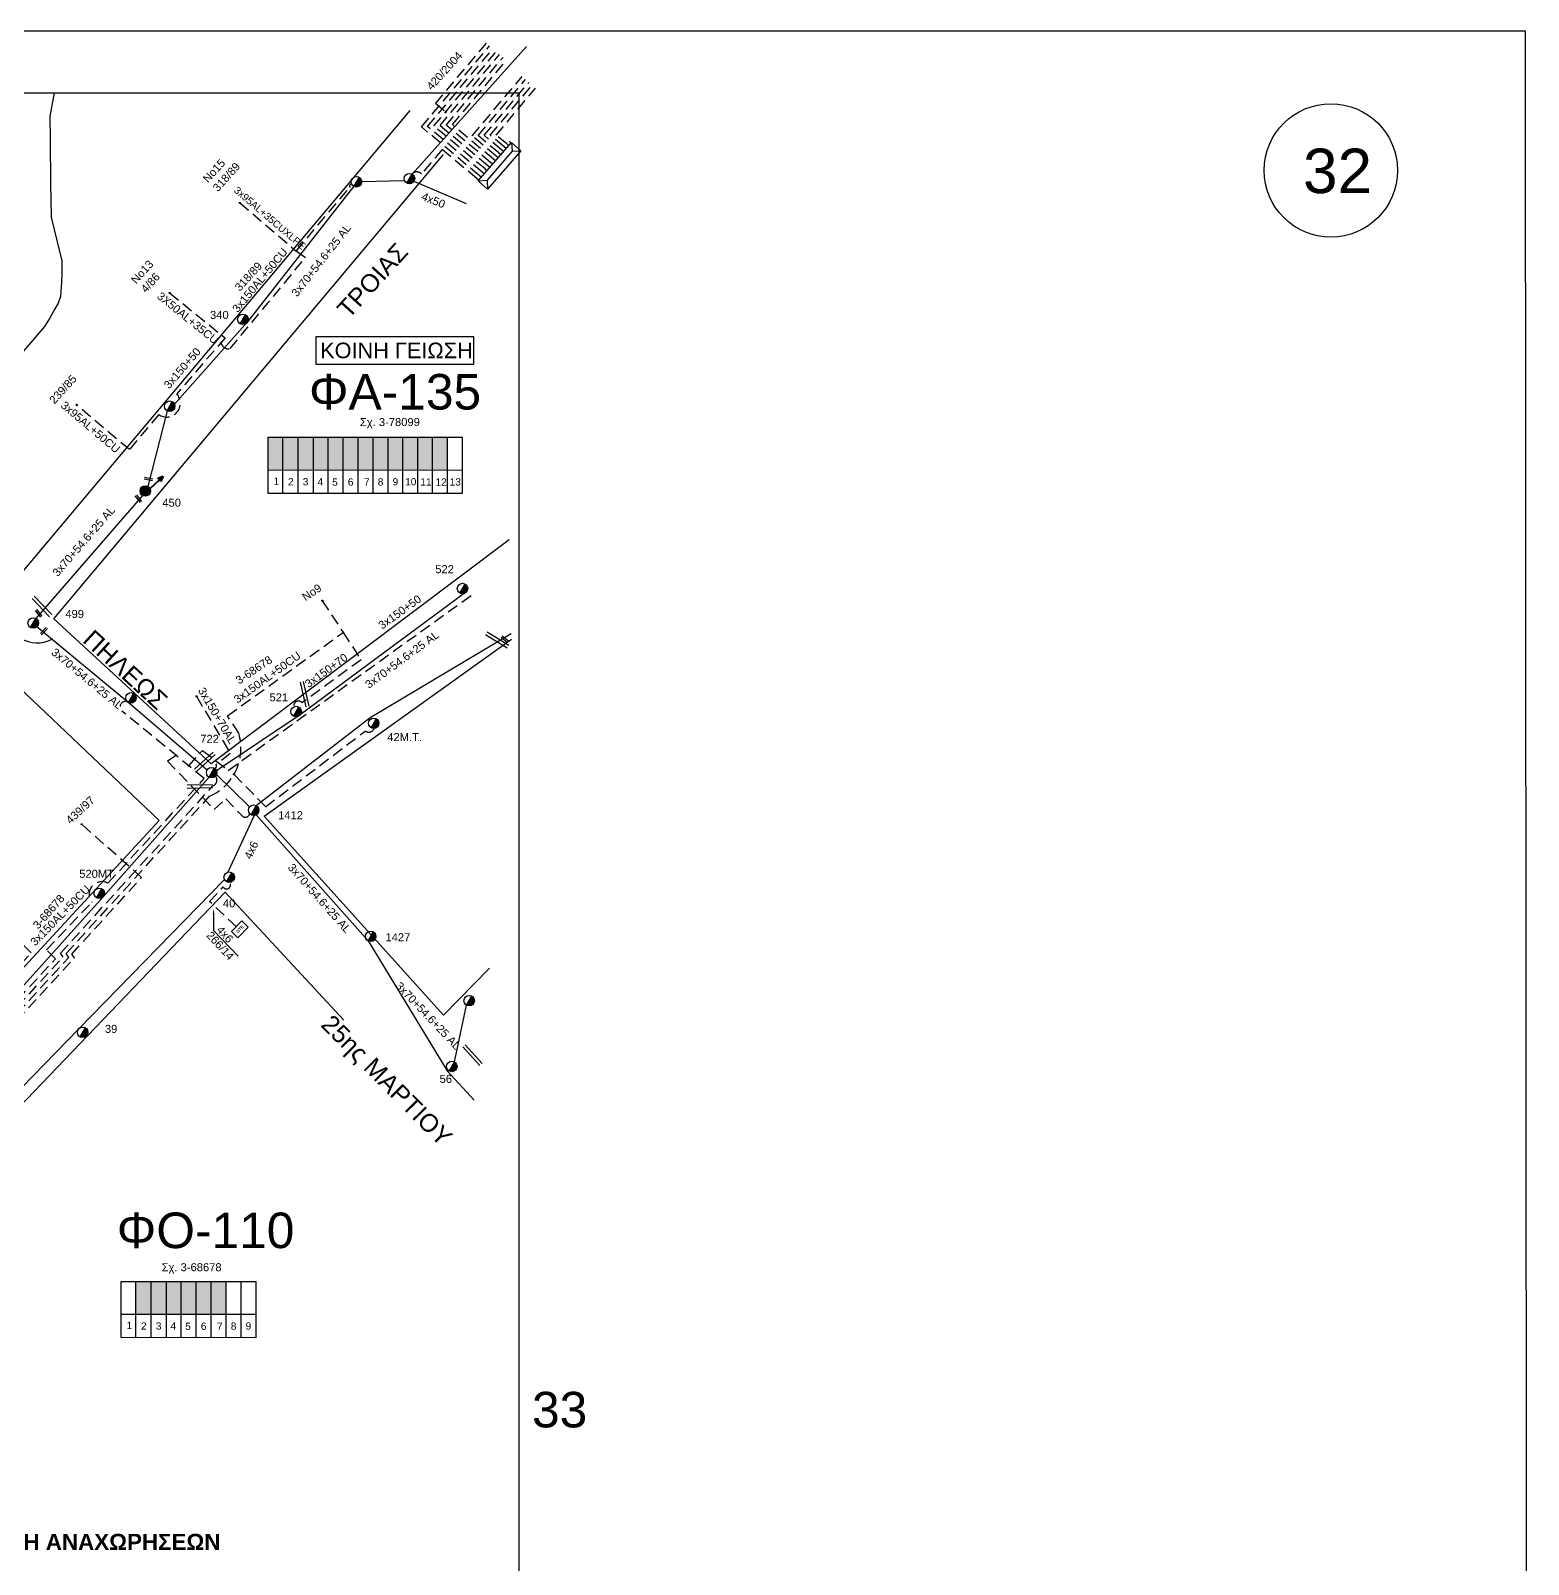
# Model space of a CAD drawing. Header units: millimetres. Extents: x 4998 to 7216, y 1887 to 2914.
# Drawn here: x 6879.3 to 7216.2, y 2563.5 to 2908.5 of the extents above; entities that cross this region are included whole.
import ezdxf
from ezdxf import colors
from ezdxf.entities.mleader import LeaderData, LeaderLine
from ezdxf.enums import TextEntityAlignment as Align
from ezdxf.math import Vec2, Vec3

# ---------------------------------------------------------------- set-up
doc = ezdxf.new("R2010")
doc.units = ezdxf.units.MM
doc.linetypes.add('DASHED', pattern=[19.05, 12.7, -6.35])
for name, color, linetype, lineweight in [('16+16_5', 7, 'SYN_LINE', 30), ('3x150+50', 7, 'Continuous', 30), ('3x150+70', 7, 'Continuous', 30), ('3x150+70AL', 7, 'DASHED', 30), ('3x150AL+50CU', 7, 'Continuous', 30), ('3x70+54.6+25 AL', 7, 'SYN_LINE', 30), ('3x95AL+35CU', 7, 'Continuous', 30), ('3x95AL+50CU', 7, 'Continuous', 30), ('4x50', 7, 'Continuous', 30), ('4x6', 7, 'SYN_LINE', 30), ('4x6συγκ', 7, 'SYN_LINE', 30), ('Υπόβαθρο ΔΕΗ', 7, 'Continuous', 30)]:
    doc.layers.add(name, color=color, linetype=linetype, lineweight=lineweight)
for name, color, linetype in [('3X50AL+35CU', 7, 'Continuous'), ('Pillar OTE', 7, 'Continuous'), ('text οδών', 7, 'Continuous'), ('text_kalodion', 7, 'Continuous'), ('Άγνωστα', 7, 'Continuous'), ('ΑΓΝΩΣΤΟ ΥΠΟΓΕΙΟ ΚΑΛΩΔΙΟ', 7, 'DASHED'), ('Επίτονοι', 7, 'Continuous'), ('Επιγραφές - Σχήματα', 7, 'Continuous'), ('Καλώδια ΧΤ   3x150AL+50CU', 7, 'DASHED'), ('Μηχανική τομή', 7, 'Continuous'), ('Στύλος Ξύλινος', 7, 'Continuous'), ('Στύλος Ξύλινος @ 1', 7, 'Continuous'), ('Στύλος ΦΜ', 7, 'Continuous'), ('Στύλος ΦΜ @ 1', 7, 'Continuous'), ('Συνδέσεις', 7, 'Continuous'), ('Συνεστραμμένα ΧΤ   3x70+54.6+25 AL', 7, 'SYN_LINE'), ('Τομή', 7, 'Continuous'), ('Υποσταθμός πόλεως', 7, 'Continuous')]:
    doc.layers.add(name, color=color, linetype=linetype)
doc.styles.add('arial', font='ARIAL.TTF')
doc.styles.get("Standard").update_dxf_attribs({"font": 'ARIAL.TTF'})
doc.linetypes.add('PRANES_1r', pattern='A,0.5,[137,SPECLINE.shx,S=1,R=180,X=0,Y=0],0.5', length=1)
doc.linetypes.add('SYN_LINE', pattern='A,0.5,-0.0001,["/\\/\\/\\/",Standard,S=0.1,R=0,X=0,Y=-0.05],-0.25', length=0.7501)

# ---------------------------------------------------------------- blocks, each defined once
blk = doc.blocks.new('ΥΠΑΡΧΩΝ ΤΣΙΜΕΝΤΕΝΙΟΣ ΣΤΥΛΟΣ')
at = {"layer": 'Στύλος ΦΜ'}
blk.add_hatch(color=7, dxfattribs=at).paths.add_polyline_path([(-1.29, -2.28, 0.574793), (2.62, 0, 0.268822), (1.3, 2.27)])
at = {"layer": 'Στύλος ΦΜ', "color": 7}
blk.add_line((-1.29, -2.28), (1.3, 2.27), dxfattribs=at)
blk.add_circle((0, 0), 2.62, dxfattribs=at)
at = {"layer": 'Στύλος ΦΜ', "flags": 4}
for tag, p in [('ΑΡΙΘΜΟΣ', (-4.68, 8.05)), ('ΤΥΠΟΣ', (-4.91, 3.03))]:
    blk.add_attdef(tag, p, '', height=4, dxfattribs=at)
blk = doc.blocks.new('ΥΠΑΡΧΩΝ ΞΥΛΙΝΟΣ ΣΤΥΛΟΣ')
at = {"layer": 'Στύλος Ξύλινος'}
h = blk.add_hatch(color=7, dxfattribs=at)
h.paths.add_polyline_path([(-2.62, 0, 0.270008), (-1.29, -2.28), (1.3, 2.27, 0.576266)])
h.paths.add_polyline_path([(-1.29, -2.28, 0.574793), (2.62, 0, 0.268822), (1.3, 2.27)])
at = {"layer": 'Στύλος Ξύλινος', "color": 7}
blk.add_line((-1.29, -2.28), (1.3, 2.27), dxfattribs=at)
blk.add_circle((0, 0), 2.62, dxfattribs=at)
at = {"layer": 'Στύλος Ξύλινος', "flags": 4}
for tag, p in [('ΑΡΙΘΜΟΣ', (-4.91, 8.6)), ('ΤΥΠΟΣ', (-4.85, 3.39))]:
    blk.add_attdef(tag, p, '', height=4, dxfattribs=at)
blk = doc.blocks.new('ΥΠΟΣΤΑΘΜΟΣ ΠΟΛΕΩΣ 13 ΑΝΑΧΩΡΗΣΕΩΝ')
at = {"layer": 'Υποσταθμός πόλεως', "ltscale": 40}
for p, q in [((-11.12, -2.82), (-11.12, -4)), ((-9.53, -2.82), (-9.53, -4)), ((-7.77, -2.82), (-7.77, -4)), ((-5.99, -2.82), (-5.99, -4)), ((-4.14, -2.82), (-4.14, -4)), ((-2.3, -2.82), (-2.3, -4)), ((-0.43, -2.82), (-0.43, -4)), ((1.54, -2.82), (1.54, -4)), ((3.43, -2.82), (3.43, -4)), ((5.39, -2.82), (5.39, -4)), ((7.32, -2.82), (7.32, -4)), ((9.32, -2.82), (9.32, -4)), ((11.11, -2.82), (11.11, -4))]:
    blk.add_line(p, q, dxfattribs=at)
blk.add_lwpolyline([(-11.43, 2.82), (11.43, 2.82), (11.43, -2.82), (-11.43, -2.82)], close=True, dxfattribs=at)
for points in [[(-8.62, 0), (-11.43, 2.82)], [(-11.43, -2.82), (-8.62, 0)], [(-8.62, 0), (8.62, 0)], [(8.62, 0), (11.43, 2.82)], [(11.43, -2.82), (8.62, 0)]]:
    blk.add_lwpolyline(points, dxfattribs=at)
at = {"layer": 'Υποσταθμός πόλεως', "linetype": 'SYN_LINE', "ltscale": 40, "flags": 1}
for tag, p in [('ΜΕΤΑΣΧΗΜΑΤΙΣΜΟΣ', (12.22, 1.68)), ('ΙΣΧΥΣ', (12.2, -1.11)), ('ΑΡΙΘΜΟΣ', (12.32, -3.83))]:
    blk.add_attdef(tag, p, '', height=1.8, dxfattribs=at)
blk = doc.blocks.new('_ΣΥΝΔΕΣΗ')
at = {"layer": 'Συνδέσεις', "linetype": 'SYN_LINE', "ltscale": 40}
blk.add_hatch(color=256, dxfattribs=at).paths.add_polyline_path([(0.5, 0, 1), (-0.5, 0, 1)])
at = {"layer": 'Συνδέσεις'}
blk.add_circle((0, 0), 0.5, dxfattribs=at)
blk = doc.blocks.new('ΤΟΜΗ')
at = {"layer": 'Τομή', "ltscale": 40}
for p, q in [((-5.7, 0), (17.1, 0)), ((-5.7, -2.8), (17.1, -2.8))]:
    blk.add_line(p, q, dxfattribs=at)
blk = doc.blocks.new('ΜΗΧΑΝΙΚΗ ΤΟΜΗ')
at = {"layer": 'Μηχανική τομή', "ltscale": 40}
for p, q in [((-1.9, 0.8), (5.7, 0.8)), ((-1.9, -0.8), (5.7, -0.8))]:
    blk.add_line(p, q, dxfattribs=at)
blk = doc.blocks.new('ΕΠΙΤΟΝΟΣ')
at = {"layer": 'Επίτονοι', "lineweight": 40, "ltscale": 40}
blk.add_hatch(color=256, dxfattribs=at).paths.add_polyline_path([(-1.13, 6.47), (0, 9.1), (1.13, 6.47)])
for p, q in [((-1.13, 6.47), (0, 9.1)), ((0, 9.1), (1.13, 6.47)), ((1.13, 6.47), (-1.13, 6.47)), ((-1.13, 6.47), (0, 6.47)), ((0, 6.47), (0, 0))]:
    blk.add_line(p, q, dxfattribs=at)
blk = doc.blocks.new('PILLAR ΟΤΕ')
at = {"layer": 'Pillar OTE', "ltscale": 40}
blk.add_lwpolyline([(-3.31, 2.02), (3.39, 2.02), (3.39, -1.99), (-3.31, -1.99)], close=True, dxfattribs=at)
at = {"layer": 'Pillar OTE', "insert": (-1.81, 0.71), "char_height": 1.3575, "width": 109.961, "attachment_point": 1}
blk.add_mtext('{\\fArial|b1|i0|c161|p34;OTE}', dxfattribs=at)

msp = doc.modelspace()

# ---------------------------------------------------------------- hatches: boundary and pattern name
at = {"layer": 'Καλώδια ΧΤ   3x150AL+50CU', "linetype": 'DASHED', "lineweight": -3, "ltscale": 0.2}
h = msp.add_hatch(color=5, dxfattribs=at)
h.dxf.hatch_style = 1
h.paths.add_polyline_path([(6906.4, 2627.17), (6902.96, 2627.17), (6902.96, 2619.81), (6906.4, 2619.81)])
h = msp.add_hatch(color=6, dxfattribs=at)
h.dxf.hatch_style = 1
h.paths.add_polyline_path([(6906.4, 2619.81), (6909.84, 2619.81), (6909.84, 2627.17), (6906.4, 2627.17)])
h = msp.add_hatch(color=62, dxfattribs=at)
h.dxf.hatch_style = 1
h.paths.add_polyline_path([(6913.14, 2627.17), (6909.84, 2627.17), (6909.84, 2619.81), (6913.14, 2619.8)])
h = msp.add_hatch(color=30, dxfattribs=at)
h.dxf.hatch_style = 1
h.paths.add_polyline_path([(6913.14, 2619.8), (6916.52, 2619.8), (6916.52, 2627.17), (6913.14, 2627.17)])
h = msp.add_hatch(color=2, dxfattribs=at)
h.dxf.hatch_style = 1
h.paths.add_polyline_path([(6916.52, 2619.8), (6919.92, 2619.8), (6919.92, 2627.17), (6916.52, 2627.17)])
h = msp.add_hatch(color=27, dxfattribs=at)
h.dxf.hatch_style = 1
h.paths.add_polyline_path([(6919.86, 2619.8), (6923.26, 2619.8), (6923.26, 2627.17), (6919.86, 2627.17)])
at = {"layer": 'Συνεστραμμένα ΧΤ   3x70+54.6+25 AL', "linetype": 'DASHED', "lineweight": -3, "ltscale": 0.2}
h = msp.add_hatch(color=5, dxfattribs=at)
h.dxf.hatch_style = 1
h.paths.add_polyline_path([(6973.03, 2809.68), (6973.03, 2817.07), (6932.7, 2817.07), (6932.7, 2809.71)])
h = msp.add_hatch(color=27, dxfattribs=at)
h.dxf.hatch_style = 1
h.paths.add_polyline_path([(6939.47, 2817.07), (6936.03, 2817.07), (6936.03, 2809.71), (6939.47, 2809.71)])
h = msp.add_hatch(color=151, dxfattribs=at)
h.dxf.hatch_style = 1
h.paths.add_polyline_path([(6942.9, 2809.7), (6942.91, 2817.07), (6939.47, 2817.07), (6939.47, 2809.71)])
h = msp.add_hatch(color=30, dxfattribs=at)
h.dxf.hatch_style = 1
h.paths.add_polyline_path([(6942.9, 2809.7), (6946.2, 2809.7), (6946.2, 2817.07), (6942.91, 2817.07)])
h = msp.add_hatch(color=85, dxfattribs=at)
h.dxf.hatch_style = 1
h.paths.add_polyline_path([(6946.2, 2809.7), (6949.59, 2809.7), (6949.59, 2817.07), (6946.2, 2817.07)])
at = {"layer": 'Συνεστραμμένα ΧΤ   3x70+54.6+25 AL', "linetype": 'DASHED', "lineweight": -3, "ltscale": 0.2, "true_color": 0xd2798f}
h = msp.add_hatch(color=233, dxfattribs=at)
h.dxf.hatch_style = 1
h.paths.add_polyline_path([(6952.98, 2809.7), (6952.99, 2817.07), (6949.59, 2817.07), (6949.59, 2809.7)])
at = {"layer": 'Συνεστραμμένα ΧΤ   3x70+54.6+25 AL', "linetype": 'DASHED', "lineweight": -3, "ltscale": 0.2}
h = msp.add_hatch(color=173, dxfattribs=at)
h.dxf.hatch_style = 1
h.paths.add_polyline_path([(6956.32, 2817.07), (6952.99, 2817.07), (6952.98, 2809.7), (6956.32, 2809.69)])
h = msp.add_hatch(color=2, dxfattribs=at)
h.dxf.hatch_style = 1
h.paths.add_polyline_path([(6956.32, 2809.69), (6959.71, 2809.69), (6959.71, 2817.07), (6956.32, 2817.07)])
h = msp.add_hatch(color=133, dxfattribs=at)
h.dxf.hatch_style = 1
h.paths.add_polyline_path([(6963.04, 2817.07), (6959.71, 2817.07), (6959.71, 2809.69), (6963.04, 2809.69)])
h = msp.add_hatch(color=6, dxfattribs=at)
h.dxf.hatch_style = 1
h.paths.add_polyline_path([(6966.37, 2817.07), (6963.04, 2817.07), (6963.04, 2809.69), (6966.37, 2809.68)])
h = msp.add_hatch(color=62, dxfattribs=at)
h.dxf.hatch_style = 1
h.paths.add_polyline_path([(6969.7, 2817.07), (6966.37, 2817.07), (6966.37, 2809.68), (6969.7, 2809.68)])
h = msp.add_hatch(color=1, dxfattribs=at)
h.dxf.hatch_style = 1
h.paths.add_polyline_path([(6973.03, 2817.07), (6969.7, 2817.07), (6969.7, 2809.68), (6973.03, 2809.68)])

# ---------------------------------------------------------------- linework, layer by layer
at = {"lineweight": -3}
msp.add_lwpolyline([(5037.13, 2894.56), (6989.09, 2894.56), (6989.09, 1899.95), (5037.13, 1899.95)], close=True, dxfattribs=at)
at = {"layer": '16+16_5', "linetype": 'Continuous', "lineweight": -3, "ltscale": 0.2}
msp.add_lwpolyline([(6922.89, 2717.59), (6890.07, 2683.93), (6859.37, 2652.39), (6825.34, 2615.85)], dxfattribs=at)
at = {"layer": '3x150+50', "color": 151, "linetype": 'DASHED', "lineweight": -3, "ltscale": 0.2}
msp.add_lwpolyline([(6923.03, 2839.4), (6912.17, 2826.82, -0.888654), (6908.09, 2822.15), (6901.51, 2814.27)], format="xyb", dxfattribs=at)
at = {"layer": '3x150+50', "color": 62, "linetype": 'DASHED', "lineweight": -3, "ltscale": 0.2}
msp.add_lwpolyline([(6914.88, 2743.12), (6917.94, 2746.63), (6923.74, 2742.13), (6978.75, 2781.76), (6978.75, 2781.76)], dxfattribs=at)
at = {"layer": '3x150+50', "color": 30, "linetype": 'DASHED', "lineweight": -3, "ltscale": 0.2}
msp.add_lwpolyline([(6828.39, 2650.15), (6830.55, 2648.16), (6879.38, 2701.09), (6868.25, 2712.4)], dxfattribs=at)
at = {"layer": '3x150+70', "color": 2, "linetype": 'DASHED', "lineweight": -3, "ltscale": 0.2}
msp.add_lwpolyline([(6944.9, 2780.29), (6949.58, 2773.14), (6953.61, 2766.98), (6940.32, 2757.33, 0.802234), (6938.51, 2756.43, -3.101444)], format="xyb", dxfattribs=at)
at = {"layer": '3x150+70AL', "color": 6, "linetype": 'DASHED', "lineweight": -3, "ltscale": 0.2}
msp.add_lwpolyline([(6916.61, 2758.79), (6924.2, 2745.91), (6920.95, 2743.4, -0.791811), (6920.58, 2742.63, 2.343439)], format="xyb", dxfattribs=at)
at = {"layer": '3x150AL+50CU', "color": 151, "linetype": 'DASHED', "lineweight": -3, "ltscale": 0.2}
msp.add_lwpolyline([(6922.09, 2838.3, 0.416542), (6924.17, 2837), (6941.09, 2857.44), (6939.01, 2858.93)], format="xyb", dxfattribs=at)
at = {"layer": '3x150AL+50CU', "color": 2, "linetype": 'DASHED', "lineweight": -3, "ltscale": 0.2}
msp.add_lwpolyline([(6825.11, 2646.59), (6832.38, 2639.89), (6887.87, 2700.04), (6887.28, 2700.9), (6919.54, 2736.31, 0.378579), (6926.11, 2750.46), (6923.59, 2754.4), (6949.58, 2773.14)], format="xyb", dxfattribs=at)
at = {"layer": '3x150AL+50CU', "color": 62, "linetype": 'DASHED', "lineweight": -3, "ltscale": 0.2}
msp.add_lwpolyline([(6826.73, 2648.34), (6832.53, 2642.99), (6884.85, 2699.71), (6882.89, 2701.78), (6893.06, 2712.49, -0.817537), (6896.69, 2716.74), (6918.35, 2740.27), (6899.83, 2755.47, -0.954672), (6901.27, 2757.4, -0.92639)], format="xyb", dxfattribs=at)
at = {"layer": '3x150AL+50CU', "color": 6, "linetype": 'DASHED', "lineweight": -3, "ltscale": 0.2}
msp.add_lwpolyline([(6825.89, 2647.43), (6832.42, 2641.4), (6886.6, 2700.13), (6886, 2700.99), (6920.29, 2738.62, 0.493983), (6920.89, 2740.84)], format="xyb", dxfattribs=at)
at = {"layer": '3x150AL+50CU', "color": 27, "linetype": 'DASHED', "lineweight": -3, "ltscale": 0.2}
msp.add_lwpolyline([(6824.26, 2645.67), (6832.27, 2638.29), (6889.13, 2699.92), (6888.53, 2700.79), (6904.24, 2718.04), (6890.75, 2730.01)], dxfattribs=at)
at = {"layer": '3X50AL+35CU', "color": 151, "linetype": 'DASHED', "lineweight": -3, "ltscale": 0.2}
msp.add_lwpolyline([(6910.56, 2849.52), (6923.03, 2839.4)], dxfattribs=at)
at = {"layer": '3x70+54.6+25 AL', "color": 151, "linetype": 'SYN_LINE', "lineweight": -3, "ltscale": 20}
for points in [[(6965.1, 2876.26), (6990.87, 2904.98)], [(6952.01, 2873.5), (6928.06, 2843.02), (6911.63, 2824.53)], [(6909.98, 2823.01), (6905.65, 2805.98)], [(6904.49, 2803.93), (6880.46, 2776.29)]]:
    msp.add_lwpolyline(points, dxfattribs=at)
at = {"layer": '3x70+54.6+25 AL', "color": 151, "linetype": 'SYN_LINE', "lineweight": -3, "ltscale": 10}
msp.add_lwpolyline([(6963.43, 2874.77), (6953.76, 2874.54)], dxfattribs=at)
at = {"layer": '3x70+54.6+25 AL', "color": 233, "linetype": 'SYN_LINE', "lineweight": -3, "ltscale": 20, "true_color": 0xd2798f}
msp.add_lwpolyline([(6977.42, 2782.37), (6977.42, 2782.37), (6939.93, 2754.63), (6921.1, 2742.03)], dxfattribs=at)
at = {"layer": '3x70+54.6+25 AL', "color": 62, "linetype": 'SYN_LINE', "lineweight": -3, "ltscale": 20}
msp.add_lwpolyline([(6918.98, 2742.19), (6901.19, 2757.45), (6880.7, 2774.43)], dxfattribs=at)
at = {"layer": '3x70+54.6+25 AL', "color": 2, "linetype": 'SYN_LINE', "lineweight": -3, "ltscale": 20}
msp.add_lwpolyline([(6930.05, 2734.19), (6955.7, 2754), (6987.37, 2772.89)], dxfattribs=at)
at = {"layer": '3x70+54.6+25 AL', "color": 5, "linetype": 'SYN_LINE', "lineweight": -3, "ltscale": 20}
msp.add_lwpolyline([(6919.42, 2740.58), (6895.58, 2713.69), (6871.86, 2687.26), (6850.88, 2665.47), (6822.3, 2633.66), (6798.4, 2608.22)], dxfattribs=at)
at = {"layer": '3x70+54.6+25 AL', "color": 6, "linetype": 'SYN_LINE', "lineweight": -3, "ltscale": 10}
msp.add_lwpolyline([(6921.11, 2741.22), (6928.54, 2733.9)], dxfattribs=at)
at = {"layer": '3x70+54.6+25 AL', "color": 6, "linetype": 'SYN_LINE', "lineweight": -3, "ltscale": 20}
msp.add_lwpolyline([(6930.01, 2732.13), (6955.2, 2703.76), (6973, 2674.51), (6979.06, 2667.92)], dxfattribs=at)
at = {"layer": '3x95AL+35CU', "color": 151, "linetype": 'DASHED', "lineweight": -3, "ltscale": 0.2}
msp.add_lwpolyline([(6926.35, 2869.76), (6939.01, 2858.93), (6951.15, 2873.33, -1.064825), (6951.62, 2873.85, -3.704465)], format="xyb", dxfattribs=at)
at = {"layer": '3x95AL+50CU', "color": 151, "linetype": 'DASHED', "lineweight": -3, "ltscale": 0.2}
msp.add_lwpolyline([(6901.51, 2814.27), (6889.52, 2824.43)], dxfattribs=at)
at = {"layer": '4x50', "color": 151, "linetype": 'SYN_LINE', "lineweight": -3, "ltscale": 15}
msp.add_lwpolyline([(6965.53, 2874.65), (6977.25, 2869.61)], dxfattribs=at)
at = {"layer": '4x6', "color": 6, "linetype": 'SYN_LINE', "lineweight": -3, "ltscale": 15}
msp.add_lwpolyline([(6929.6, 2732), (6923.67, 2719.23)], dxfattribs=at)
at = {"layer": '4x6', "color": 6, "linetype": 'DASHED', "lineweight": -3, "ltscale": 0.2}
msp.add_lwpolyline([(6925.58, 2706.94), (6919.53, 2712.61), (6922.63, 2715.89, 1.120418), (6924.01, 2716.91, -0.231639)], format="xyb", dxfattribs=at)
at = {"layer": '4x6συγκ', "color": 85, "linetype": 'SYN_LINE', "lineweight": -3, "ltscale": 7}
msp.add_lwpolyline([(6974.62, 2676.54), (6977.35, 2689.3)], dxfattribs=at)
at = {"layer": 'Pillar OTE', "ltscale": 40}
for points in [[(6932.7, 2804.43), (6932.7, 2817.07), (6976.36, 2817.07), (6976.36, 2804.39), (6932.7, 2804.43)], [(6936.02, 2804.43), (6936.03, 2817.07)], [(6939.46, 2804.43), (6939.47, 2817.07)], [(6942.9, 2804.42), (6942.91, 2817.07)], [(6946.2, 2804.42), (6946.2, 2817.07)], [(6949.59, 2804.42), (6949.59, 2817.07)], [(6952.98, 2804.41), (6952.99, 2817.07)], [(6956.32, 2804.41), (6956.32, 2817.07)], [(6959.71, 2804.41), (6959.71, 2817.07)], [(6963.04, 2804.41), (6963.04, 2817.07)], [(6966.37, 2804.41), (6966.37, 2817.07)], [(6969.7, 2804.41), (6969.7, 2817.07)], [(6973.03, 2804.41), (6973.03, 2817.07)], [(6932.7, 2809.71), (6976.36, 2809.67)]]:
    msp.add_lwpolyline(points, dxfattribs=at)
at = {"layer": 'Pillar OTE', "lineweight": -3, "ltscale": 40}
for points in [[(6899.63, 2614.53), (6899.63, 2627.17), (6929.96, 2627.17), (6929.96, 2614.5), (6899.63, 2614.53)], [(6902.96, 2614.53), (6902.96, 2627.17)], [(6906.4, 2614.53), (6906.4, 2627.17)], [(6909.84, 2614.52), (6909.84, 2627.17)], [(6913.14, 2614.52), (6913.14, 2627.17)], [(6916.52, 2614.52), (6916.52, 2627.17)], [(6919.92, 2614.51), (6919.92, 2627.17)], [(6923.25, 2614.51), (6923.26, 2627.17)], [(6926.64, 2614.51), (6926.64, 2627.17)], [(6899.63, 2619.82), (6929.96, 2619.79)]]:
    msp.add_lwpolyline(points, dxfattribs=at)
at = {"layer": 'ΑΓΝΩΣΤΟ ΥΠΟΓΕΙΟ ΚΑΛΩΔΙΟ', "color": 2, "linetype": 'DASHED', "lineweight": -3, "ltscale": 0.2}
msp.add_lwpolyline([(6980.22, 2875.92), (6967.2, 2886.85), (6982.51, 2905.08)], dxfattribs=at)
at = {"layer": 'ΑΓΝΩΣΤΟ ΥΠΟΓΕΙΟ ΚΑΛΩΔΙΟ', "color": 133, "linetype": 'DASHED', "lineweight": -3, "ltscale": 0.2}
for points in [[(6981.74, 2905.72), (6970.37, 2892.19), (6972.67, 2890.26)], [(6981.51, 2877.4), (6969.99, 2887.07), (6984.04, 2903.79)]]:
    msp.add_lwpolyline(points, dxfattribs=at)
at = {"layer": 'ΑΓΝΩΣΤΟ ΥΠΟΓΕΙΟ ΚΑΛΩΔΙΟ', "color": 6, "linetype": 'DASHED', "lineweight": -3, "ltscale": 0.2}
msp.add_lwpolyline([(6980.87, 2876.67), (6968.6, 2886.97), (6983.27, 2904.44)], dxfattribs=at)
at = {"layer": 'ΑΓΝΩΣΤΟ ΥΠΟΓΕΙΟ ΚΑΛΩΔΙΟ', "color": 5, "linetype": 'DASHED', "lineweight": -3, "ltscale": 0.2}
msp.add_lwpolyline([(6982.15, 2878.14), (6971.39, 2887.18), (6984.8, 2903.15)], dxfattribs=at)
at = {"layer": 'ΑΓΝΩΣΤΟ ΥΠΟΓΕΙΟ ΚΑΛΩΔΙΟ', "color": 85, "linetype": 'DASHED', "lineweight": -3, "ltscale": 0.2}
msp.add_lwpolyline([(6982.77, 2878.85), (6972.76, 2887.26), (6985.57, 2902.51)], dxfattribs=at)
at = {"layer": 'ΑΓΝΩΣΤΟ ΥΠΟΓΕΙΟ ΚΑΛΩΔΙΟ', "color": 233, "linetype": 'DASHED', "lineweight": -3, "ltscale": 0.2, "true_color": 0xd2798f}
msp.add_lwpolyline([(6983.41, 2879.59), (6974.16, 2887.37), (6986.34, 2901.87)], dxfattribs=at)
at = {"layer": 'ΑΓΝΩΣΤΟ ΥΠΟΓΕΙΟ ΚΑΛΩΔΙΟ', "color": 30, "linetype": 'DASHED', "lineweight": -3, "ltscale": 0.2}
msp.add_lwpolyline([(6984.03, 2880.3), (6978.62, 2884.84), (6989.84, 2898.2)], dxfattribs=at)
at = {"layer": 'ΑΓΝΩΣΤΟ ΥΠΟΓΕΙΟ ΚΑΛΩΔΙΟ', "color": 62, "linetype": 'DASHED', "lineweight": -3, "ltscale": 0.2}
msp.add_lwpolyline([(6984.63, 2881), (6979.98, 2884.91), (6990.59, 2897.55)], dxfattribs=at)
at = {"layer": 'ΑΓΝΩΣΤΟ ΥΠΟΓΕΙΟ ΚΑΛΩΔΙΟ', "color": 27, "linetype": 'DASHED', "lineweight": -3, "ltscale": 0.2}
msp.add_lwpolyline([(6985.24, 2881.69), (6981.34, 2884.97), (6991.35, 2896.89)], dxfattribs=at)
at = {"layer": 'ΑΓΝΩΣΤΟ ΥΠΟΓΕΙΟ ΚΑΛΩΔΙΟ', "color": 1, "linetype": 'DASHED', "lineweight": -3, "ltscale": 0.2}
msp.add_lwpolyline([(6985.82, 2882.36), (6982.67, 2885.01), (6992.11, 2896.24)], dxfattribs=at)
at = {"layer": 'ΑΓΝΩΣΤΟ ΥΠΟΓΕΙΟ ΚΑΛΩΔΙΟ', "color": 173, "linetype": 'DASHED', "lineweight": -3, "ltscale": 0.2}
msp.add_lwpolyline([(6986.4, 2883.03), (6984.01, 2885.04), (6992.87, 2895.59)], dxfattribs=at)
at = {"layer": 'ΑΓΝΩΣΤΟ ΥΠΟΓΕΙΟ ΚΑΛΩΔΙΟ', "color": 151, "linetype": 'DASHED', "lineweight": -3, "ltscale": 0.2}
msp.add_lwpolyline([(6979.63, 2875.24), (6971.84, 2881.78), (6967.23, 2876.28, 0.43827), (6965.1, 2876.26)], format="xyb", dxfattribs=at)
at = {"layer": 'ΑΓΝΩΣΤΟ ΥΠΟΓΕΙΟ ΚΑΛΩΔΙΟ', "color": 2, "linetype": 'DASHED', "lineweight": -3, "ltscale": 0.2}
msp.add_lwpolyline([(6925.03, 2741.24), (6932.15, 2733.95), (6954.57, 2750.98, 0.606676), (6956.66, 2752.01, -29.878136)], format="xyb", dxfattribs=at)
at = {"layer": 'ΑΓΝΩΣΤΟ ΥΠΟΓΕΙΟ ΚΑΛΩΔΙΟ', "color": 62, "linetype": 'DASHED', "lineweight": -3, "ltscale": 0.2}
msp.add_lwpolyline([(6911.99, 2745.49), (6910.07, 2744.22), (6920.59, 2733.32), (6923.21, 2735.74), (6926.85, 2731.91, 0.601717), (6928.58, 2732.39, 1.619268)], format="xyb", dxfattribs=at)
at = {"layer": 'Επιγραφές - Σχήματα', "lineweight": -3}
msp.add_lwpolyline([(4997.89, 2908.51), (7215.51, 2908.51), (7216.21, 1889.37), (4997.89, 1889.37)], close=True, dxfattribs=at)
at = {"layer": 'Επιγραφές - Σχήματα', "color": 190, "lineweight": -3}
msp.add_lwpolyline([(6943.46, 2833.51), (6978.97, 2833.51), (6978.97, 2839.68), (6943.46, 2839.68)], close=True, dxfattribs=at)
at = {"layer": 'Επιγραφές - Σχήματα', "lineweight": -3, "ltscale": 0.2}
msp.add_circle((7171.79, 2877.08), 15, dxfattribs=at)
at = {"layer": 'Υπόβαθρο ΔΕΗ', "linetype": 'PRANES_1r', "lineweight": -3, "ltscale": 0.2}
msp.add_lwpolyline([(6884.61, 2894.56), (6883.6, 2889.3), (6883.66, 2884.05), (6883.79, 2874.17), (6883.84, 2870.46), (6883.89, 2866.57), (6885.26, 2861.03), (6886.33, 2856.77), (6886.27, 2853.99), (6886.21, 2851.93), (6885.98, 2848.69), (6885.51, 2847.21), (6884.62, 2845.8), (6883.56, 2843.74), (6882.38, 2841.97), (6875.83, 2834.23)], dxfattribs=at)
at = {"layer": 'Υπόβαθρο ΔΕΗ', "color": 7, "lineweight": -3}
for points in [[(6835.58, 2892.2), (6753.17, 2804.17), (6694.31, 2740.52), (6740.45, 2676.05), (6744.2, 2669.3), (6749.69, 2657.68), (6751.59, 2652.68), (6751.93, 2651.93), (6752.25, 2651.49), (6752.94, 2651.2), (6753.27, 2651.38), (6832.17, 2733.8), (6836.61, 2738.18), (6964.67, 2890.57)], [(6986.97, 2793.98), (6919.9, 2743.63), (6884.48, 2776.22), (6972.18, 2880.63)], [(6982.5, 2697.62), (6972.18, 2687.06), (6931.81, 2731.86), (6987.46, 2771.64)], [(6986.97, 2398.11), (6975.48, 2415.39), (6897.64, 2484.81), (6854.69, 2524.92), (6803.37, 2573.25), (6818.16, 2605.35), (6923.06, 2714.75), (6949.78, 2685.94)]]:
    msp.add_lwpolyline(points, dxfattribs=at)
msp.add_lwpolyline([(6792.13, 2605.03), (6773.72, 2601.43), (6756.92, 2639.01), (6777.48, 2660.86), (6785.97, 2669.26), (6797.67, 2681.57), (6810.79, 2695.27), (6841.28, 2726.86), (6849.6, 2735.44), (6873.72, 2763.64), (6908.22, 2730.87)], close=True, dxfattribs=at)
at = {"layer": 'Υπόβαθρο ΔΕΗ', "lineweight": -3}
msp.add_arc((6880.69, 2778.01), 7.21, 239.3186, 297.9329, dxfattribs=at)

# ---------------------------------------------------------------- block references
at = {"layer": 'Pillar OTE', "xscale": 0.5, "yscale": 0.5, "zscale": 0.5, "rotation": 46}
msp.add_blockref('PILLAR ΟΤΕ', (6926.33, 2706.35), dxfattribs=at)
at = {"layer": 'Επίτονοι', "lineweight": -3, "xscale": 0.449999999999818, "yscale": 0.449999999999818, "zscale": 0.449999999999818, "rotation": 312.8165474949671}
msp.add_blockref('ΕΠΙΤΟΝΟΣ', (6906.12, 2805.49), dxfattribs=at)
at = {"layer": 'Μηχανική τομή', "lineweight": -3}
for p, xscale, yscale, zscale, rotation in [((6906.25, 2807.52), 0.2499999999999676, 0.2499999999999676, 0.2499999999999676, 168.0460324878581), ((6903.87, 2802.86), 0.2499999999999677, 0.2499999999999677, 0.2499999999999677, 128.1348075056611), ((6881.44, 2777.06), 0.2499999999999677, 0.2499999999999677, 0.2499999999999677, 128.1348075056611), ((6881.95, 2773.11), 0.2499999999999677, 0.2499999999999677, 0.2499999999999677, 46.45543828265679), ((6986.35, 2771.25), 0.2499999999999677, 0.2499999999999677, 0.2499999999999677, 141.4601067973645)]:
    msp.add_blockref('ΜΗΧΑΝΙΚΗ ΤΟΜΗ', p, dxfattribs=dict(at, xscale=xscale, yscale=yscale, zscale=zscale, rotation=rotation))
at = {"layer": 'Στύλος Ξύλινος @ 1', "lineweight": -3, "ltscale": 40}
ref = msp.add_blockref('ΥΠΑΡΧΩΝ ΞΥΛΙΝΟΣ ΣΤΥΛΟΣ', (6905.07, 2804.96), dxfattribs=dict(at, xscale=0.4499999999997448, yscale=0.4499999999997448, zscale=0.4499999999997448))
ref.add_attrib('ΤΥΠΟΣ', '450', (6908.91, 2801.44), dxfattribs={"layer": 'Στύλος Ξύλινος', "height": 1.8, "flags": 4})
at = {"layer": 'Στύλος ΦΜ @ 1', "lineweight": -3, "ltscale": 40}
for p, xscale, yscale, zscale in [((6952.59, 2874.52), 0.4500000000003782, 0.4500000000003782, 0.4500000000003782), ((6964.51, 2875.24), 0.4500000000003782, 0.4500000000003782, 0.4500000000003782), ((6910.56, 2824.04), 0.4500000000003782, 0.4500000000003782, 0.4500000000003782), ((6901.85, 2758.43), 0.4500000000003782, 0.4500000000003782, 0.4500000000003782), ((6977.94, 2690.32), 0.450000000000327, 0.450000000000327, 0.450000000000327)]:
    msp.add_blockref('ΥΠΑΡΧΩΝ ΤΣΙΜΕΝΤΕΝΙΟΣ ΣΤΥΛΟΣ', p, dxfattribs=dict(at, xscale=xscale, yscale=yscale, zscale=zscale))
ref = msp.add_blockref('ΥΠΑΡΧΩΝ ΤΣΙΜΕΝΤΕΝΙΟΣ ΣΤΥΛΟΣ', (6927.03, 2843.58), dxfattribs=dict(at, xscale=0.4500000000003782, yscale=0.4500000000003782, zscale=0.4500000000003782))
ref.add_attrib('ΤΥΠΟΣ', '340', (6919.64, 2843.67), dxfattribs={"layer": 'Στύλος ΦΜ', "height": 1.8, "flags": 4})
ref = msp.add_blockref('ΥΠΑΡΧΩΝ ΤΣΙΜΕΝΤΕΝΙΟΣ ΣΤΥΛΟΣ', (6976.44, 2783.02), dxfattribs=dict(at, xscale=0.4500000000003782, yscale=0.4500000000003782, zscale=0.4500000000003782))
ref.add_attrib('ΤΥΠΟΣ', '522', (6970.31, 2786.48), dxfattribs={"layer": 'Στύλος ΦΜ', "height": 1.8, "flags": 4})
ref = msp.add_blockref('ΥΠΑΡΧΩΝ ΤΣΙΜΕΝΤΕΝΙΟΣ ΣΤΥΛΟΣ', (6879.87, 2775.27), dxfattribs=dict(at, xscale=0.4500000000003782, yscale=0.4500000000003782, zscale=0.4500000000003782))
ref.add_attrib('ΤΥΠΟΣ', '499', (6887.09, 2776.41), dxfattribs={"layer": 'Στύλος ΦΜ', "height": 1.8, "flags": 4})
ref = msp.add_blockref('ΥΠΑΡΧΩΝ ΤΣΙΜΕΝΤΕΝΙΟΣ ΣΤΥΛΟΣ', (6939.01, 2755.36), dxfattribs=dict(at, xscale=0.4500000000003782, yscale=0.4500000000003782, zscale=0.4500000000003782))
ref.add_attrib('ΤΥΠΟΣ', '521', (6933.03, 2757.65), dxfattribs={"layer": 'Στύλος ΦΜ', "height": 1.8, "flags": 4})
ref = msp.add_blockref('ΥΠΑΡΧΩΝ ΤΣΙΜΕΝΤΕΝΙΟΣ ΣΤΥΛΟΣ', (6956.47, 2752.72), dxfattribs=dict(at, xscale=0.4500000000003782, yscale=0.4500000000003782, zscale=0.4500000000003782))
ref.add_attrib('ΤΥΠΟΣ', '42M.T.', (6959.51, 2748.71), dxfattribs={"layer": 'Στύλος ΦΜ', "height": 1.8, "flags": 4})
ref = msp.add_blockref('ΥΠΑΡΧΩΝ ΤΣΙΜΕΝΤΕΝΙΟΣ ΣΤΥΛΟΣ', (6920, 2741.61), dxfattribs=dict(at, xscale=0.4500000000003782, yscale=0.4500000000003782, zscale=0.4500000000003782))
ref.add_attrib('ΤΥΠΟΣ', '722', (6917.45, 2748.32), dxfattribs={"layer": 'Στύλος ΦΜ', "height": 1.8, "flags": 4})
ref = msp.add_blockref('ΥΠΑΡΧΩΝ ΤΣΙΜΕΝΤΕΝΙΟΣ ΣΤΥΛΟΣ', (6929.46, 2733.17), dxfattribs=dict(at, xscale=0.450000000000327, yscale=0.450000000000327, zscale=0.450000000000327))
ref.add_attrib('ΤΥΠΟΣ', '1412', (6934.96, 2731.13), dxfattribs={"layer": 'Στύλος ΦΜ', "height": 1.8, "flags": 4})
ref = msp.add_blockref('ΥΠΑΡΧΩΝ ΤΣΙΜΕΝΤΕΝΙΟΣ ΣΤΥΛΟΣ', (6894.71, 2714.48), dxfattribs=dict(at, xscale=0.4500000000003782, yscale=0.4500000000003782, zscale=0.4500000000003782))
ref.add_attrib('ΑΡΙΘΜΟΣ', '520MT', (6890.22, 2717.96), dxfattribs={"layer": 'Στύλος ΦΜ', "height": 1.8, "flags": 4})
ref = msp.add_blockref('ΥΠΑΡΧΩΝ ΤΣΙΜΕΝΤΕΝΙΟΣ ΣΤΥΛΟΣ', (6923.96, 2718.09), dxfattribs=dict(at, xscale=0.4500000000003259, yscale=0.4500000000003259, zscale=0.4500000000003259))
ref.add_attrib('ΤΥΠΟΣ', '40', (6922.54, 2711.33), dxfattribs={"layer": 'Στύλος ΦΜ', "height": 1.8, "flags": 4})
ref = msp.add_blockref('ΥΠΑΡΧΩΝ ΤΣΙΜΕΝΤΕΝΙΟΣ ΣΤΥΛΟΣ', (6955.78, 2704.78), dxfattribs=dict(at, xscale=0.450000000000327, yscale=0.450000000000327, zscale=0.450000000000327))
ref.add_attrib('ΤΥΠΟΣ', '1427', (6959.11, 2703.69), dxfattribs={"layer": 'Στύλος ΦΜ', "height": 1.8, "flags": 4})
ref = msp.add_blockref('ΥΠΑΡΧΩΝ ΤΣΙΜΕΝΤΕΝΙΟΣ ΣΤΥΛΟΣ', (6890.99, 2683.2), dxfattribs=dict(at, xscale=0.4500000000003259, yscale=0.4500000000003259, zscale=0.4500000000003259))
ref.add_attrib('ΤΥΠΟΣ', '39', (6895.99, 2683.08), dxfattribs={"layer": 'Στύλος ΦΜ', "height": 1.8, "flags": 4})
ref = msp.add_blockref('ΥΠΑΡΧΩΝ ΤΣΙΜΕΝΤΕΝΙΟΣ ΣΤΥΛΟΣ', (6974.04, 2675.52), dxfattribs=dict(at, xscale=0.450000000000327, yscale=0.450000000000327, zscale=0.450000000000327))
ref.add_attrib('ΤΥΠΟΣ', '56', (6971.29, 2671.83), dxfattribs={"layer": 'Στύλος ΦΜ', "height": 1.8, "flags": 4})
at = {"layer": 'Συνδέσεις', "lineweight": -3, "xscale": 0.25, "yscale": 0.25, "zscale": 0.25}
for p in [(6972.67, 2890.26), (6926.35, 2869.76), (6910.56, 2849.52), (6922.08, 2838.29), (6889.61, 2824.35), (6944.9, 2780.3), (6884.07, 2771.64), (6949.58, 2773.14), (6916.61, 2758.79), (6911.99, 2745.49), (6914.88, 2743.12), (6925.03, 2741.24), (6890.75, 2730.01)]:
    msp.add_blockref('_ΣΥΝΔΕΣΗ', p, dxfattribs=at)
at = {"layer": 'Τομή', "lineweight": -3, "xscale": 0.2499999999999996, "yscale": 0.2499999999999996, "zscale": 0.2499999999999996}
for p, rotation in [((6882.56, 2777.7), 133.5875028228677), ((6985.26, 2770.38), 148.6667725123044), ((6940.95, 2757.78), 103.075708789224), ((6917.21, 2743.34), 42.4957034146691), ((6915.92, 2738.87), 1.070233739105758), ((6977.97, 2679.35), 312.6198851484221)]:
    msp.add_blockref('ΤΟΜΗ', p, dxfattribs=dict(at, rotation=rotation))
at = {"layer": 'Υποσταθμός πόλεως', "lineweight": -3, "xscale": 0.4999999999998989, "yscale": 0.4999999999998989, "zscale": 0.4999999999998989, "rotation": 229.00888105981}
msp.add_blockref('ΥΠΟΣΤΑΘΜΟΣ ΠΟΛΕΩΣ 13 ΑΝΑΧΩΡΗΣΕΩΝ', (6984.78, 2878.12), dxfattribs=at)

# ---------------------------------------------------------------- texts
at = {"ltscale": 30, "width": 11.2573, "attachment_point": 1}
for s, insert, char_height in [('1', (6933.94, 2807.99), 1.63), ('2', (6937.18, 2807.86), 1.63), ('3', (6940.51, 2807.86), 1.63), ('4', (6943.82, 2807.86), 1.63), ('5', (6947.12, 2807.78), 1.63), ('6', (6950.64, 2807.81), 1.63), ('7', (6954.27, 2807.81), 1.63), ('8', (6957.38, 2807.83), 1.63), ('9', (6960.71, 2807.86), 1.63), ('10', (6963.53, 2807.86), 1.634), ('11', (6966.95, 2807.83), 1.634), ('12', (6970.36, 2807.8), 1.634), ('13', (6973.55, 2807.83), 1.634)]:
    msp.add_mtext(s, dxfattribs=dict(at, insert=insert, char_height=char_height))
at = {"lineweight": -3, "ltscale": 30, "char_height": 1.63, "width": 11.2573, "attachment_point": 1}
for s, insert in [('1', (6900.88, 2618.1)), ('2', (6904.11, 2617.96)), ('3', (6907.45, 2617.96)), ('4', (6910.75, 2617.96)), ('5', (6914.05, 2617.88)), ('6', (6917.57, 2617.91)), ('7', (6921.2, 2617.91)), ('8', (6924.32, 2617.93)), ('9', (6927.65, 2617.96))]:
    msp.add_mtext(s, dxfattribs=dict(at, insert=insert))
at = {"color": 1, "ltscale": 30, "insert": (6820.04, 2570.39), "char_height": 3.6, "width": 121.2945, "attachment_point": 1}
msp.add_mtext('{\\fArial|b1|i0|c161|p34;ΠΕΡΙΜΕΝΩ ΕΞΑΚΡΙΒΩΣΗ ΑΝΑΧΩΡΗΣΕΩΝ \\PΚΑΙ ΧΕΙΡΙΣΜΟ   \\PΑΠΟ 09.10.15}', dxfattribs=at)
at = {"layer": 'text οδών', "lineweight": -3}
for s, rotation, p in [('ΠΗΛΕΩΣ', 317.3891, (6900.62, 2764.77)), ('25ης ΜΑΡΤΙΟΥ', 314.8215, (6959.42, 2672.38))]:
    msp.add_text(s, height=4, rotation=rotation, dxfattribs=at).set_placement(p, align=Align.MIDDLE_CENTER)
at = {"layer": 'text οδών', "lineweight": -3, "ltscale": 40, "insert": (6947.91, 2846.21), "char_height": 2, "width": 13.6816, "attachment_point": 1, "rotation": 47.7561}
msp.add_mtext('{\\H2x;TPOIAΣ\\fMS Shell Dlg|b0|i0|c0|p0;\\H0.35416x;\\P} ', dxfattribs=at)
at = {"layer": 'text_kalodion', "linetype": 'Continuous', "lineweight": -3, "ltscale": 0.2}
for s, height, rotation, p in [('3x95AL+35CUXLPE', 1.6, 319.4357, (6933.1, 2866.36)), ('4x50', 1.8, 338.4044, (6969.9, 2870.36)), ('3x70+54.6+25 AL', 1.8, 51.8435, (6944.65, 2856.86)), ('3x150AL+50CU', 1.8, 50.3735, (6930.86, 2852.39)), ('3X50AL+35CU', 1.8, 320.9455, (6914.66, 2843.87)), ('3x150+50', 1.8, 49.1969, (6913.4, 2832.6)), ('3x95AL+50CU', 1.8, 319.7145, (6892.75, 2819.33)), ('3x70+54.6+25 AL', 1.8, 49.0005, (6891.23, 2793.67)), ('3x150+50', 1.8, 35.7662, (6962.33, 2777.74)), ('3x70+54.6+25 AL', 1.8, 36.4949, (6962.82, 2767.06)), ('3x70+54.6+25 AL', 1.8, 320.3726, (6891.98, 2762.75)), ('3x150AL+50CU', 1.8, 35.7739, (6932.5, 2763.04)), ('3x150+70', 1.8, 36.0017, (6945.79, 2764.58)), ('3x150+70AL', 1.8, 300.5434, (6921.26, 2754.44)), ('4x6', 1.8, 65, (6928.91, 2724.2)), ('3x70+54.6+25 AL', 1.8, 311.5978, (6944.27, 2713.36)), ('3x150AL+50CU', 1.8, 45.4427, (6885.93, 2709.5)), ('4x6', 1.8, 312.6776, (6923, 2705.24)), ('3x70+54.6+25 AL', 1.8, 313.5885, (6968.72, 2686.94))]:
    msp.add_text(s, height=height, rotation=rotation, dxfattribs=at).set_placement(p, align=Align.MIDDLE_CENTER)
at = {"layer": 'text_kalodion', "linetype": 'Continuous', "lineweight": -3, "ltscale": 0.2, "insert": (6920, 2706.12), "char_height": 1.8, "width": 13.3573, "attachment_point": 1, "rotation": 312.6776}
msp.add_mtext('266/14', dxfattribs=at)
at = {"layer": 'Άγνωστα', "color": 7, "lineweight": -3, "char_height": 1.8, "width": 4.551914400963142e-14, "attachment_point": 1}
for s, insert in [('Σχ. 3-78099', (6953.35, 2821.37)), ('Σχ. 3-68678', (6908.75, 2631.26))]:
    msp.add_mtext(s, dxfattribs=dict(at, insert=insert))
at = {"layer": 'Επιγραφές - Σχήματα', "lineweight": -3, "ltscale": 0.2, "insert": (7165.52, 2881.98), "char_height": 10, "width": 19.6719, "attachment_point": 1}
msp.add_mtext('32', dxfattribs=at)
at = {"layer": 'Επιγραφές - Σχήματα', "color": 190, "lineweight": -3, "insert": (6944.41, 2838.34), "char_height": 3.5, "width": 35.1311, "attachment_point": 1}
msp.add_mtext('KOINH ΓΕΙΩΣΗ', dxfattribs=at)
at = {"layer": 'Επιγραφές - Σχήματα', "lineweight": -3, "char_height": 8, "width": 15.5504, "attachment_point": 1, "style": 'arial'}
for s, insert in [('ΦA-135', (6941.9, 2831.29)), ('ΦO-110', (6898.65, 2642.66)), ('33', (6992.08, 2602.33))]:
    msp.add_mtext(s, dxfattribs=dict(at, insert=insert))
at = {"layer": 'Υπόβαθρο ΔΕΗ', "lineweight": -3, "char_height": 1.8, "width": 13.3573, "attachment_point": 1, "style": 'arial'}
for s, insert, rotation in [('420/2004', (6968.17, 2896.23), 47.6872), ('No15\\P318/89', (6917.85, 2875.38), 47.6872), ('No13\\P4/86', (6901.69, 2852.63), 47.6872), ('318/89', (6925.02, 2850.98), 47.6872), ('239/85', (6883.3, 2825.6), 47.6872), ('No9', (6940.11, 2781.63), 33.8304), ('3-68678', (6925.18, 2762.9), 33.8304), ('439/97', (6887.02, 2731.24), 43.0022), ('3-68678', (6879.62, 2707.46), 48.7073)]:
    msp.add_mtext(s, dxfattribs=dict(at, insert=insert, rotation=rotation))

# ---------------------------------------------------------------- leaders
at = {"layer": 'Υπόβαθρο ΔΕΗ', "color": 7, "lineweight": -3}
ml = msp.add_multileader_mtext('Standard', dxfattribs=at)
ml.set_content('', color=7)
ml.set_leader_properties()
ml.build(insert=Vec2(0, 0))
ml.multileader.update_dxf_attribs({"arrow_head_size": 1})
ctx = ml.context
ctx.base_point, ctx.arrow_head_size, ctx.plane_origin, ctx.plane_x_axis, ctx.plane_y_axis = Vec3(6928.76, 2697.49), 1, Vec3(6920.42, 2710.96), Vec3(-0.694658, 0.71934), Vec3(-0.71934, -0.694658)
ctx.text_align_type = 2
notes = []
notes.append((ctx, [(0, (1, 1, 0), (6920.42, 2706.12), (0.694658, -0.71934), 8, [(0, [(6920.42, 2710.96)], 0, [])])]))
ctx.mtext.insert, ctx.mtext.text_direction, ctx.mtext.rotation, ctx.mtext.alignment, ctx.mtext.line_spacing_factor, ctx.mtext.flow_direction = Vec3(6925.93, 2697.54), Vec3(-0.694658, 0.71934), 2.338741, 3, 0.3, 5
for ctx, leaders in notes:
    for number, flags, end, landing, length, lines in leaders:
        leader = LeaderData()
        leader.index, (leader.has_last_leader_line, leader.has_dogleg_vector, leader.attachment_direction) = number, flags
        leader.last_leader_point, leader.dogleg_vector, leader.dogleg_length = Vec3(end), Vec3(landing), length
        for number, points, colour, breaks in lines:
            line = LeaderLine()
            line.index, line.vertices, line.color, line.breaks = number, Vec3.list(points), colors.encode_raw_color(colour), breaks
            leader.lines.append(line)
        ctx.leaders.append(leader)

doc.saveas('drawing.dxf')
